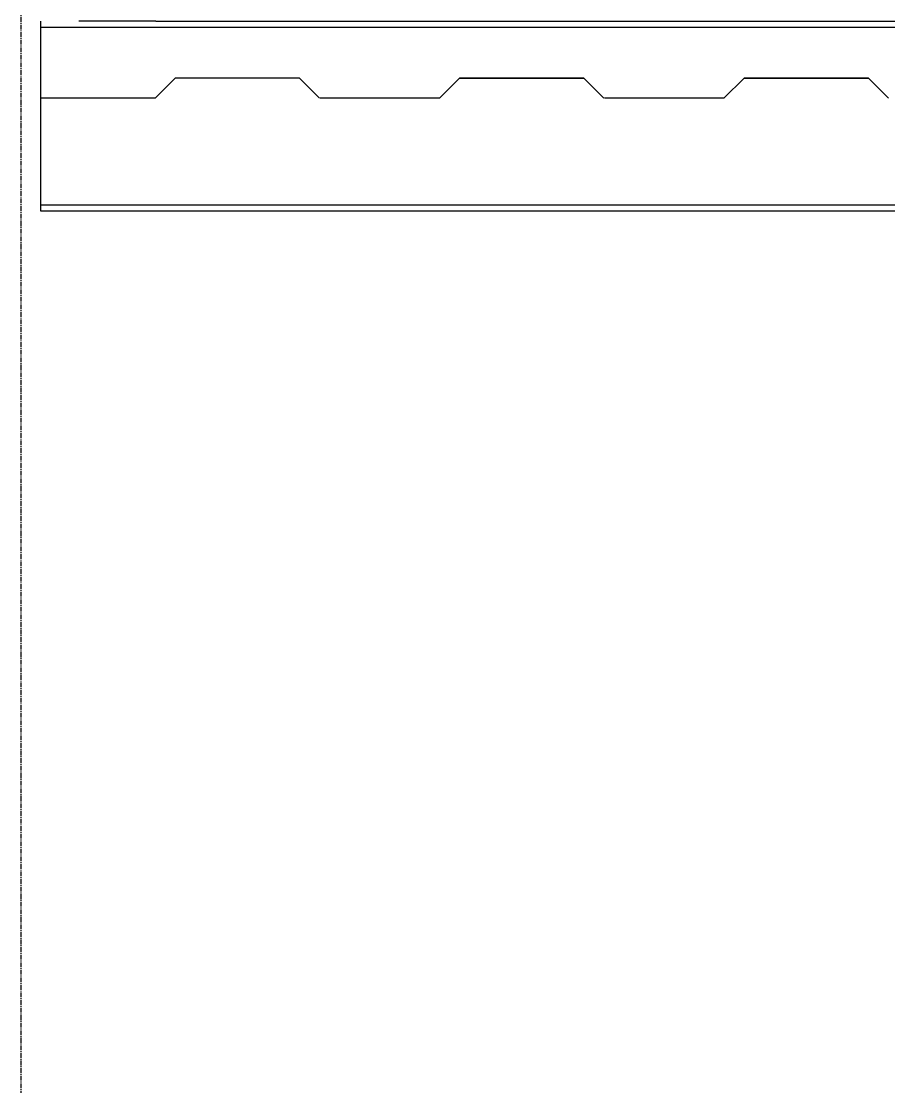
# Model space of a CAD drawing. Header units: millimetres. Extents: x -83614 to 248318, y 36678 to 90681.
# Drawn here: x 193270 to 194417, y 61928 to 63337 of the extents above; entities that cross this region are included whole.
import ezdxf

# ---------------------------------------------------------------- set-up
doc = ezdxf.new("R2010")
doc.units = ezdxf.units.MM
doc.linetypes.add('CENTER', pattern=[2, 1.25, -0.25, 0.25, -0.25])
for name, color, linetype in [('Center', 251, 'CENTER'), ('LAYER131A', 131, 'Continuous'), ('Struc_Section_Conc', 71, 'Continuous'), ('Struc_Section_Steel', 11, 'Continuous')]:
    doc.layers.add(name, color=color, linetype=linetype)

msp = doc.modelspace()

# ---------------------------------------------------------------- linework, layer by layer
at = {"layer": 'Center', "ltscale": 5}
msp.add_line((193269.59411, 61546.31941), (193269.59411, 66752.86748), dxfattribs=at)
at = {"layer": 'LAYER131A'}
msp.add_line((193447.39411, 63337.01941), (193345.79411, 63337.01941), dxfattribs=at)
at = {"layer": 'Struc_Section_Conc', "ltscale": 2}
for p, q in [((193446.56725, 63235.41941), (193473.119, 63261.97116)), ((193637.56922, 63261.97116), (193473.119, 63261.97116)), ((193664.12098, 63235.41941), (193637.56922, 63261.97116)), ((193822.80475, 63235.41941), (193849.3565, 63261.97116)), ((194013.80672, 63261.97116), (193849.3565, 63261.97116)), ((193849.3565, 63261.97116), (194013.80672, 63261.97116)), ((194013.80672, 63261.97116), (193849.3565, 63261.97116)), ((194040.35848, 63235.41941), (194013.80672, 63261.97116)), ((194199.04225, 63235.41941), (194225.594, 63261.97116)), ((194225.594, 63261.97116), (194390.04422, 63261.97116)), ((194390.04422, 63261.97116), (194225.594, 63261.97116)), ((194390.04422, 63261.97116), (194225.594, 63261.97116)), ((194416.59598, 63235.41941), (194390.04422, 63261.97116)), ((193446.56725, 63235.41941), (193294.99411, 63235.41941)), ((193822.80475, 63235.41941), (193664.88161, 63235.41941)), ((194199.04225, 63235.41941), (194041.11911, 63235.41941))]:
    msp.add_line(p, q, dxfattribs=at)
at = {"layer": 'Struc_Section_Steel', "ltscale": 2}
msp.add_line((193294.99411, 63337.01941), (193294.99411, 63086.19441), dxfattribs=at)
at = {"layer": 'Struc_Section_Steel'}
for p, q in [((193447.39411, 63337.01941), (195739.74411, 63337.01941)), ((193294.99411, 63329.08191), (195758.79411, 63329.08191)), ((193294.99411, 63094.13191), (195758.79411, 63094.13191)), ((193294.99411, 63086.19441), (195758.79411, 63086.19441))]:
    msp.add_line(p, q, dxfattribs=at)

doc.saveas('drawing.dxf')
